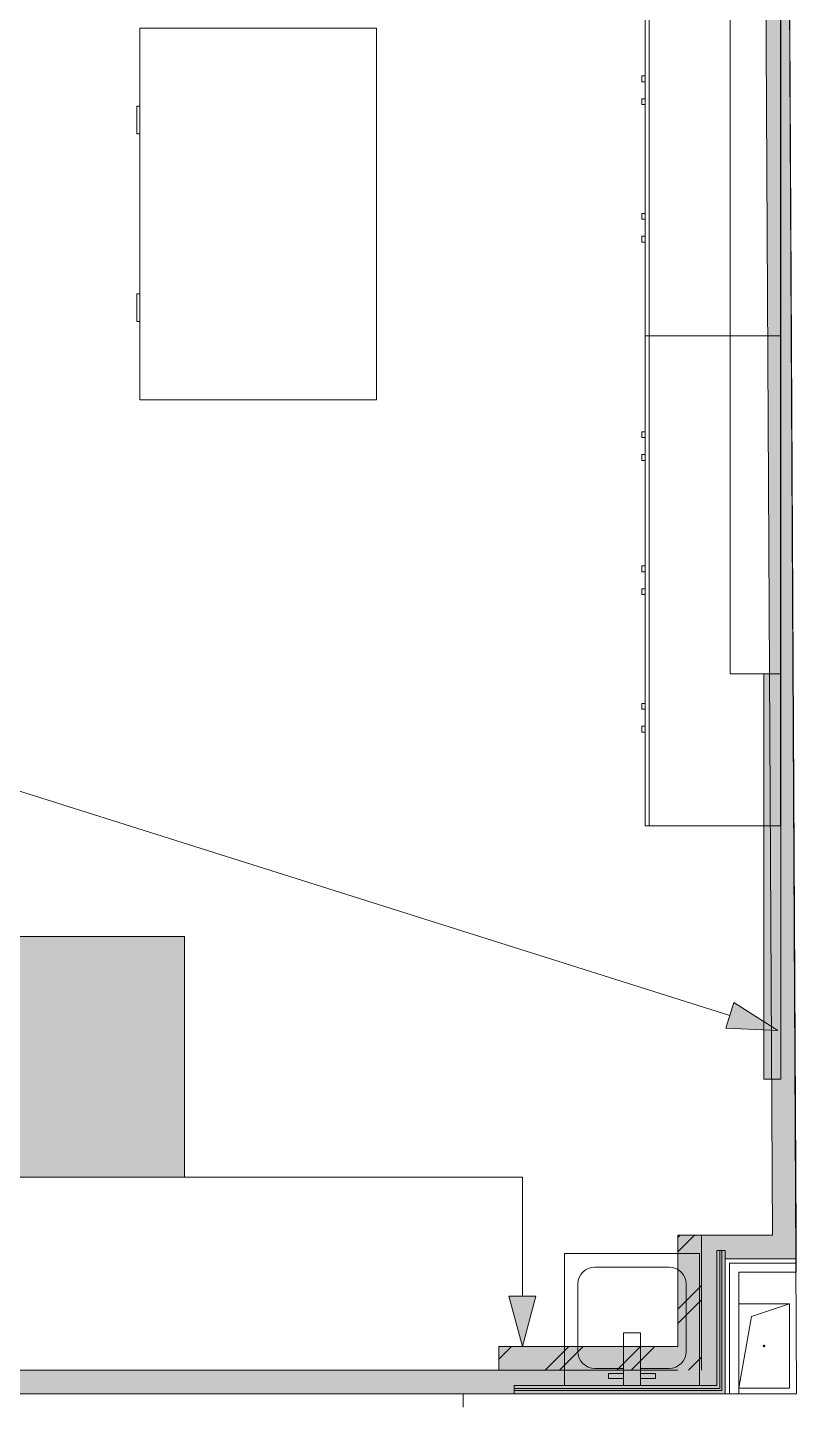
# Model space of a CAD drawing. Header units: millimetres. Extents: x 0 to 1189, y 0 to 841.
# Drawn here: x 307.79 to 330.54, y 656.27 to 696.99 of the extents above; entities that cross this region are included whole.
import ezdxf

# ---------------------------------------------------------------- set-up
doc = ezdxf.new("R2010")
doc.units = ezdxf.units.MM

msp = doc.modelspace()

# ---------------------------------------------------------------- hatches: boundary and pattern name
at = {"true_color": 0xf1d696}
h = msp.add_hatch(color=41, dxfattribs=at)
h.dxf.hatch_style = 2
h.paths.add_polyline_path([(329.556503, 713.15886), (330.256505, 713.15786), (330.531505, 661.251781), (329.831504, 661.251781)])
at = {"true_color": 0x999999}
h = msp.add_hatch(color=253, dxfattribs=at)
h.dxf.hatch_style = 2
h.paths.add_polyline_path([(330.078504, 665.865788), (329.578504, 665.865788), (329.578504, 677.865806), (330.078504, 677.865806)])
at = {"true_color": 0xffffff}
h = msp.add_hatch(color=7, dxfattribs=at)
h.dxf.hatch_style = 2
h.paths.add_polyline_path([(280.891429, 670.084794), (312.434477, 670.084794), (312.434477, 662.966784), (280.891429, 662.966784)])
at = {"true_color": 0x0077b0}
h = msp.add_hatch(color=144, dxfattribs=at)
h.dxf.hatch_style = 2
h.paths.add_polyline_path([(308.190349, 668.183206), (308.190349, 670.000562), (308.215636, 670.076975), (308.291773, 670.102537), (308.36791, 670.076975), (308.393197, 670.000562), (308.393197, 669.295007), (309.200176, 669.295007), (309.200176, 670.000562), (309.225738, 670.076975), (309.302151, 670.102537), (309.375876, 670.076975), (309.400818, 670.000562), (309.400818, 668.183206), (309.375876, 668.108447), (309.302151, 668.084538), (309.225738, 668.108447), (309.200176, 668.183206), (309.200176, 669.09216), (308.393197, 669.09216), (308.393197, 668.183206), (308.36791, 668.108447), (308.291773, 668.084538), (308.215636, 668.108447)])
h = msp.add_hatch(color=144, dxfattribs=at)
h.dxf.hatch_style = 2
h.paths.add_polyline_path([(312.013135, 669.904651), (311.428846, 669.904651), (311.428846, 669.792203), (311.404248, 669.718202), (311.332935, 669.692984), (311.254387, 669.718547), (311.228755, 669.794959), (311.231511, 670.006626), (311.256798, 670.082762), (311.332935, 670.108049), (312.140465, 670.108049), (312.214328, 670.083107), (312.241889, 670.009382), (312.236377, 669.984026), (311.832887, 668.166118), (311.800572, 668.107689), (311.736425, 668.087294), (311.660495, 668.112788), (311.635001, 668.188718), (311.635001, 668.211318)])
h = msp.add_hatch(color=144, dxfattribs=at)
h.dxf.hatch_style = 2
h.paths.add_polyline_path([(310.714057, 668.586695), (309.907077, 668.586695), (309.830941, 668.612258), (309.805654, 668.68867), (309.830941, 668.764807), (309.907077, 668.790094), (310.714057, 668.790094), (310.790193, 668.764807), (310.81548, 668.68867), (310.790193, 668.612258)])
h = msp.add_hatch(color=144, dxfattribs=at)
h.dxf.hatch_style = 2
h.paths.add_polyline_path([(329.995504, 667.30479), (328.451502, 667.37279), (328.691502, 668.135791)])
h = msp.add_hatch(color=144, dxfattribs=at)
h.paths.add_polyline_path([(308.495085, 666.706671), (308.378158, 666.685242), (308.280662, 666.619579), (308.214516, 666.521669), (308.193019, 666.405156), (308.193019, 666.303181), (308.797151, 666.303181), (308.797151, 666.405156), (308.775653, 666.521669), (308.709508, 666.619579), (308.612011, 666.685242)])
h.paths.add_polyline_path([(308.193019, 666.100334), (308.193019, 665.899691), (308.207902, 665.82259), (308.25255, 665.755824), (308.317525, 665.711451), (308.393661, 665.696844), (308.898574, 665.696844), (308.974711, 665.671282), (308.999998, 665.594869), (308.974711, 665.520111), (308.898574, 665.496202), (308.393661, 665.496202), (308.237323, 665.524521), (308.108683, 665.611957), (308.019662, 665.741975), (307.990172, 665.899691), (307.990172, 666.4024), (307.999206, 666.504039), (308.026483, 666.597461), (308.07226, 666.682925), (308.136795, 666.76069), (308.214559, 666.825225), (308.300024, 666.871002), (308.393446, 666.898278), (308.495085, 666.907313), (308.690146, 666.871346), (308.853375, 666.763446), (308.91791, 666.685681), (308.963687, 666.600217), (308.990963, 666.506795), (308.999998, 666.405156), (308.999998, 666.100334)])
h = msp.add_hatch(color=144, dxfattribs=at)
h.dxf.hatch_style = 2
h.paths.add_polyline_path([(310.01091, 665.998359), (309.60742, 666.517604), (309.60742, 665.594869), (309.582133, 665.520111), (309.505997, 665.496202), (309.42986, 665.520111), (309.404573, 665.594869), (309.404573, 666.808645), (309.42986, 666.88237), (309.505997, 666.907313), (309.556708, 666.892086), (309.60742, 666.845026), (310.01091, 666.325781), (310.414399, 666.845026), (310.465387, 666.892086), (310.516374, 666.907313), (310.590099, 666.88237), (310.615042, 666.808645), (310.615042, 665.594869), (310.590099, 665.520111), (310.516374, 665.496202), (310.439962, 665.520111), (310.414399, 665.594869), (310.414399, 666.517604)])
h = msp.add_hatch(color=144, dxfattribs=at)
h.paths.add_polyline_path([(311.826425, 666.703915), (311.422935, 666.703915), (311.344387, 666.689652), (311.279068, 666.647691), (311.236831, 666.581958), (311.222293, 666.503823), (311.222293, 665.899691), (311.237175, 665.82259), (311.281824, 665.755824), (311.346798, 665.711451), (311.422935, 665.696844), (311.625782, 665.696844), (311.702952, 665.711451), (311.766893, 665.755824), (311.811542, 665.821557), (311.826425, 665.899691)])
h.paths.add_polyline_path([(312.229914, 665.594869), (312.204972, 665.520111), (312.131247, 665.496202), (312.001642, 665.521833), (311.899736, 665.600382), (311.774541, 665.521833), (311.625782, 665.496202), (311.422935, 665.496202), (311.266597, 665.524521), (311.137957, 665.611957), (311.048935, 665.741975), (311.019445, 665.899691), (311.019445, 666.503823), (311.048935, 666.660506), (311.137957, 666.791558), (311.266597, 666.877961), (311.422935, 666.907313), (311.927848, 666.907313), (312.003985, 666.88237), (312.029272, 666.808645), (312.029272, 665.798268), (312.054834, 665.722131), (312.131247, 665.696844), (312.204972, 665.671282)])
h = msp.add_hatch(color=144, dxfattribs=at)
h.paths.add_polyline_path([(307.736675, 664.314304), (307.434058, 664.314304), (307.375284, 664.303417), (307.326019, 664.27186), (307.294462, 664.222595), (307.283576, 664.163822), (307.283576, 663.710723), (307.294738, 663.652776), (307.328224, 663.602685), (307.377214, 663.569681), (307.434058, 663.558587), (307.586193, 663.558587), (307.643864, 663.569681), (307.692026, 663.602685), (307.725513, 663.65195), (307.736675, 663.710723)])
h.paths.add_polyline_path([(308.039292, 663.481969), (308.020551, 663.42602), (307.965429, 663.408106), (307.868071, 663.427398), (307.791796, 663.486378), (307.697676, 663.427398), (307.586193, 663.408106), (307.434058, 663.408106), (307.316787, 663.429259), (307.220186, 663.494646), (307.153489, 663.592556), (307.13144, 663.710723), (307.13144, 664.163822), (307.153489, 664.281162), (307.220186, 664.379898), (307.316787, 664.444459), (307.434058, 664.466439), (307.812742, 664.466439), (307.869793, 664.447698), (307.88881, 664.392576), (307.88881, 663.634655), (307.907896, 663.577604), (307.965429, 663.558587), (308.020551, 663.539502)])
h = msp.add_hatch(color=144, dxfattribs=at)
h.dxf.hatch_style = 2
h.paths.add_polyline_path([(308.494755, 663.861205), (308.494755, 663.481969), (308.475738, 663.42602), (308.418688, 663.408106), (308.361637, 663.42602), (308.34262, 663.481969), (308.34262, 664.392576), (308.361637, 664.447698), (308.418688, 664.466439), (308.475738, 664.447698), (308.494755, 664.392576), (308.494755, 664.01334), (308.947854, 664.01334), (308.947854, 664.392576), (308.966871, 664.447698), (309.023922, 664.466439), (309.080973, 664.447698), (309.09999, 664.392576), (309.09999, 663.481969), (309.080973, 663.42602), (309.023922, 663.408106), (308.966871, 663.42602), (308.947854, 663.481969), (308.947854, 663.861205)])
h = msp.add_hatch(color=144, dxfattribs=at)
h.dxf.hatch_style = 2
h.paths.add_polyline_path([(310.160816, 664.392576), (310.160816, 663.481969), (310.141799, 663.42602), (310.084748, 663.408106), (309.706063, 663.408106), (309.588792, 663.429259), (309.492192, 663.494646), (309.425495, 663.592556), (309.403446, 663.710723), (309.403446, 664.392576), (309.422463, 664.447698), (309.479514, 664.466439), (309.536565, 664.447698), (309.555582, 664.392576), (309.555582, 663.710723), (309.566744, 663.652776), (309.60023, 663.602685), (309.649219, 663.569681), (309.706063, 663.558587), (310.008681, 663.558587), (310.008681, 664.392576), (310.027697, 664.447698), (310.084748, 664.466439), (310.141799, 664.447698)])
h = msp.add_hatch(color=144, dxfattribs=at)
h.paths.add_polyline_path([(310.732714, 663.86341), (310.627019, 663.895449), (310.54034, 663.962628), (310.483289, 664.05537), (310.464272, 664.163822), (310.486321, 664.281162), (310.553018, 664.379898), (310.649619, 664.444459), (310.76689, 664.466439), (311.145574, 664.466439), (311.202625, 664.447698), (311.221642, 664.392576), (311.221642, 663.481969), (311.202625, 663.42602), (311.145574, 663.408106), (311.088524, 663.42602), (311.069507, 663.481969), (311.069507, 663.861205), (310.91682, 663.861205), (310.601525, 663.437871), (310.57424, 663.414927), (310.54034, 663.408106), (310.483289, 663.42602), (310.464272, 663.481969), (310.479155, 663.528822)])
h.paths.add_polyline_path([(310.616408, 664.163822), (310.62757, 664.105875), (310.661056, 664.055784), (310.710046, 664.022297), (310.76689, 664.011135), (311.069507, 664.011135), (311.069507, 664.314304), (310.76689, 664.314304), (310.708116, 664.303417), (310.658851, 664.27186), (310.627294, 664.222595)])
h = msp.add_hatch(color=144, dxfattribs=at)
h.dxf.hatch_style = 2
h.paths.add_polyline_path([(311.994734, 663.937272), (312.26979, 663.524412), (312.282468, 663.481969), (312.263451, 663.42602), (312.206401, 663.408106), (312.143011, 663.440076), (311.903784, 663.799469), (311.664556, 663.440076), (311.601166, 663.408106), (311.54825, 663.429052), (311.525099, 663.481969), (311.537777, 663.524412), (311.812833, 663.937272), (311.537777, 664.347928), (311.525099, 664.392576), (311.544116, 664.447698), (311.601166, 664.466439), (311.664556, 664.434469), (311.903784, 664.075076), (312.143011, 664.434469), (312.206401, 664.466439), (312.263451, 664.448525), (312.282468, 664.392576), (312.26979, 664.347928)])
at = {"true_color": 0xfd8379}
h = msp.add_hatch(color=11, dxfattribs=at)
h.dxf.hatch_style = 2
h.paths.add_polyline_path([(327.0355, 661.251781), (327.735501, 661.251781), (327.735501, 657.256775), (327.0355, 657.256775)])
at = {"true_color": 0xf1d696}
h = msp.add_hatch(color=41, dxfattribs=at)
h.dxf.hatch_style = 2
h.paths.add_polyline_path([(327.735501, 661.251781), (328.435502, 661.251781), (328.435502, 660.55178)])
h = msp.add_hatch(color=41, dxfattribs=at)
h.dxf.hatch_style = 2
h.paths.add_polyline_path([(327.735501, 660.55178), (327.735501, 661.251781), (328.435502, 660.55178)])
h = msp.add_hatch(color=41, dxfattribs=at)
h.dxf.hatch_style = 2
h.paths.add_polyline_path([(329.831504, 661.251781), (329.835504, 660.55178), (328.435502, 660.55178), (328.435502, 661.251781)])
h = msp.add_hatch(color=41, dxfattribs=at)
h.dxf.hatch_style = 2
h.paths.add_polyline_path([(329.831504, 661.251781), (330.531505, 661.251781), (330.535505, 660.55178)])
h = msp.add_hatch(color=41, dxfattribs=at)
h.dxf.hatch_style = 2
h.paths.add_polyline_path([(330.535505, 660.55178), (329.835504, 660.55178), (329.831504, 661.251781)])
h = msp.add_hatch(color=41, dxfattribs=at)
h.dxf.hatch_style = 2
h.paths.add_polyline_path([(327.735501, 660.55178), (328.435502, 660.55178), (328.435502, 657.256775), (327.735501, 657.256775)])
at = {"true_color": 0x0077b0}
h = msp.add_hatch(color=144, dxfattribs=at)
h.dxf.hatch_style = 2
h.paths.add_polyline_path([(322.434493, 657.956776), (322.034492, 659.449778), (322.834493, 659.449778)])
at = {"true_color": 0xfd8379}
h = msp.add_hatch(color=11, dxfattribs=at)
h.dxf.hatch_style = 2
h.paths.add_polyline_path([(327.0355, 657.956776), (327.0355, 657.256775), (321.735492, 657.256775), (321.735492, 657.956776)])
at = {"true_color": 0xf1d696}
h = msp.add_hatch(color=41, dxfattribs=at)
h.dxf.hatch_style = 2
h.paths.add_polyline_path([(327.735501, 657.256775), (327.735501, 656.556774), (250.194382, 656.556774), (250.194382, 657.256775)])
h = msp.add_hatch(color=41, dxfattribs=at)
h.dxf.hatch_style = 2
h.paths.add_polyline_path([(327.735501, 657.256775), (328.435502, 657.256775), (328.435502, 656.556774)])
h = msp.add_hatch(color=41, dxfattribs=at)
h.dxf.hatch_style = 2
h.paths.add_polyline_path([(327.735501, 656.556774), (327.735501, 657.256775), (328.435502, 656.556774)])

# ---------------------------------------------------------------- linework, layer by layer
at = {"color": 7, "lineweight": 0}
for points in [[(330.243505, 715.615864), (330.543505, 656.556774)], [(330.531505, 661.251781), (330.253505, 713.857861)], [(329.556503, 713.15886), (329.831504, 661.251781)], [(327.0355, 660.76078), (327.5265, 661.251781)], [(327.0355, 661.184781), (327.1025, 661.251781)], [(327.0355, 661.251781), (327.0355, 657.956776)], [(327.735501, 661.251781), (327.0355, 661.251781)], [(327.735501, 657.256775), (327.735501, 661.251781)], [(327.735501, 661.251781), (328.435502, 661.251781)], [(327.735501, 661.251781), (327.735501, 657.256775)], [(329.831504, 661.251781), (328.435502, 661.251781)], [(330.535505, 660.55178), (330.531505, 661.251781)], [(323.676495, 660.70678), (323.676495, 656.806774)], [(327.676501, 660.70678), (323.676495, 660.70678)], [(323.676495, 660.70678), (327.676501, 660.70678)], [(323.676495, 656.806774), (323.676495, 660.70678)], [(327.676501, 656.806774), (327.676501, 660.70678)], [(327.676501, 660.70678), (327.676501, 656.806774)], [(328.185501, 660.80178), (328.185501, 656.806774)], [(328.435502, 660.80178), (328.185501, 660.80178)], [(328.275502, 656.716774), (328.275502, 660.80178)], [(328.335502, 656.656774), (328.335502, 660.80178)], [(328.435502, 656.556774), (328.435502, 660.80178)], [(330.535505, 660.55178), (328.435502, 660.55178)], [(328.435502, 657.256775), (328.435502, 660.55178)], [(328.435502, 660.55178), (330.535505, 660.55178)], [(330.535505, 660.151779), (330.535505, 660.55178)], [(324.076495, 659.806779), (324.086659, 659.907505), (324.115808, 660.001342), (324.161925, 660.086271), (324.222995, 660.160279), (324.297003, 660.22135), (324.381933, 660.267467), (324.475769, 660.296615), (324.576496, 660.306779)], [(324.576496, 660.306779), (326.776499, 660.306779)], [(326.776499, 660.306779), (326.877226, 660.296615), (326.971062, 660.267467), (327.055992, 660.22135), (327.13, 660.160279), (327.19107, 660.086271), (327.237187, 660.001342), (327.266336, 659.907505), (327.2765, 659.806779)], [(328.565502, 660.42178), (328.565502, 656.556774)], [(330.535505, 660.42178), (328.565502, 660.42178)], [(328.835502, 656.556774), (328.835502, 660.151779)], [(328.835502, 660.151779), (330.535505, 660.151779)], [(324.076495, 657.806776), (324.076495, 659.806779)], [(327.0355, 659.063778), (327.735501, 659.763779)], [(327.2765, 659.806779), (327.2765, 657.806776)], [(327.0355, 658.639777), (327.735501, 659.339778)], [(328.835502, 659.221778), (330.335505, 659.221778)], [(330.335505, 659.221778), (328.835502, 659.221778)], [(328.835502, 656.721774), (329.210503, 658.846777)], [(329.210503, 658.846777), (330.335505, 659.221778)], [(330.335505, 659.221778), (330.335505, 656.721774)], [(330.335505, 656.721774), (330.335505, 659.221778)], [(325.426497, 658.356777), (325.426497, 656.806774)], [(325.926498, 658.356777), (325.426497, 658.356777)], [(325.926498, 656.806774), (325.926498, 658.356777)], [(321.735492, 657.581775), (322.110492, 657.956776)], [(327.0355, 657.956776), (321.735492, 657.956776)], [(321.735492, 657.956776), (321.735492, 657.256775)], [(323.107494, 657.256775), (323.807495, 657.956776)], [(323.531494, 657.256775), (324.231495, 657.956776)], [(324.576496, 657.306775), (324.475769, 657.316939), (324.381933, 657.346087), (324.297003, 657.392205), (324.222995, 657.453275), (324.161925, 657.527283), (324.115808, 657.612213), (324.086659, 657.706049), (324.076495, 657.806776)], [(325.228497, 657.256775), (325.928498, 657.956776)], [(325.653498, 657.256775), (326.353499, 657.956776)], [(327.2765, 657.806776), (327.266336, 657.706049), (327.237187, 657.612213), (327.19107, 657.527283), (327.13, 657.453275), (327.055992, 657.392205), (326.971062, 657.346087), (326.877226, 657.316939), (326.776499, 657.306775)], [(327.3505, 657.256775), (327.735501, 657.642775)], [(329.560503, 657.971776), (329.585504, 657.996776), (329.610504, 657.971776)], [(329.610504, 657.971776), (329.585504, 657.946776), (329.560503, 657.971776)], [(329.561503, 657.978776), (329.585504, 657.996776), (329.598504, 657.993776)], [(329.585504, 657.946776), (329.561503, 657.965776)], [(329.610504, 657.971776), (329.598504, 657.950776)], [(327.0355, 657.256775), (250.194382, 657.256775)], [(321.735492, 657.256775), (327.0355, 657.256775)], [(325.426497, 657.306775), (324.576496, 657.306775)], [(326.776499, 657.306775), (325.926498, 657.306775)], [(328.435502, 656.556774), (328.435502, 657.256775)], [(328.185501, 656.806774), (322.185492, 656.806774)], [(322.185492, 656.806774), (322.185492, 656.556774)], [(324.976496, 657.156775), (324.976496, 657.006774)], [(325.426497, 657.156775), (324.976496, 657.156775)], [(324.976496, 657.006774), (325.426497, 657.006774)], [(325.926498, 657.156775), (326.376499, 657.156775)], [(326.376499, 657.006774), (325.926498, 657.006774)], [(326.376499, 657.156775), (326.376499, 657.006774)], [(250.194382, 656.556774), (328.435502, 656.556774)], [(330.543505, 656.556774), (320.67649, 656.556774)], [(320.67649, 656.556774), (320.67649, 656.156773)], [(322.185492, 656.716774), (328.275502, 656.716774)], [(322.185492, 656.656774), (328.335502, 656.656774)], [(330.335505, 656.721774), (328.835502, 656.721774)], [(328.835502, 656.721774), (330.335505, 656.721774)]]:
    msp.add_lwpolyline(points, dxfattribs=at)
at = {"color": 253, "lineweight": 0, "true_color": 0x999999}
for points in [[(326.068498, 702.365844), (326.068498, 687.865822)], [(326.188498, 702.365844), (326.188498, 687.865822)], [(330.068504, 687.865822), (330.068504, 702.365844)], [(328.578502, 677.865806), (328.578502, 697.865837)], [(330.078504, 697.865837), (330.078504, 677.865806)], [(311.114475, 685.974819), (311.114475, 696.974836)], [(311.114475, 696.974836), (318.114486, 696.974836)], [(318.114486, 696.974836), (318.114486, 685.974819)], [(326.068498, 695.557833), (325.966498, 695.557833)], [(325.966498, 695.557833), (325.966498, 695.383833)], [(326.068498, 695.383833), (326.068498, 695.557833)], [(325.966498, 695.383833), (326.068498, 695.383833)], [(326.068498, 694.880832), (325.966498, 694.880832)], [(325.966498, 694.880832), (325.966498, 694.706832)], [(325.966498, 694.706832), (326.068498, 694.706832)], [(326.068498, 694.706832), (326.068498, 694.880832)], [(311.024475, 693.842831), (311.024475, 694.660832)], [(311.024475, 694.660832), (311.114475, 694.660832)], [(311.114475, 693.842831), (311.024475, 693.842831)], [(326.068498, 691.486827), (325.966498, 691.486827)], [(325.966498, 691.486827), (325.966498, 691.313827)], [(326.068498, 691.313827), (326.068498, 691.486827)], [(325.966498, 691.313827), (326.068498, 691.313827)], [(326.068498, 690.810826), (325.966498, 690.810826)], [(325.966498, 690.810826), (325.966498, 690.636826)], [(325.966498, 690.636826), (326.068498, 690.636826)], [(326.068498, 690.636826), (326.068498, 690.810826)], [(311.114475, 689.107823), (311.024475, 689.107823)], [(311.024475, 689.107823), (311.024475, 688.289822)], [(311.024475, 688.289822), (311.114475, 688.289822)], [(326.068498, 687.865822), (330.068504, 687.865822)], [(330.068504, 687.865822), (326.068498, 687.865822)], [(326.068498, 687.865822), (326.068498, 673.365799)], [(326.188498, 687.865822), (326.188498, 673.365799)], [(330.068504, 673.365799), (330.068504, 687.865822)], [(318.114486, 685.974819), (311.114475, 685.974819)], [(326.068498, 685.026817), (325.966498, 685.026817)], [(325.966498, 685.026817), (325.966498, 684.852817)], [(326.068498, 684.852817), (326.068498, 685.026817)], [(325.966498, 684.852817), (326.068498, 684.852817)], [(326.068498, 684.349816), (325.966498, 684.349816)], [(325.966498, 684.349816), (325.966498, 684.175816)], [(325.966498, 684.175816), (326.068498, 684.175816)], [(326.068498, 684.175816), (326.068498, 684.349816)], [(326.068498, 681.057811), (325.966498, 681.057811)], [(325.966498, 681.057811), (325.966498, 680.883811)], [(325.966498, 680.883811), (326.068498, 680.883811)], [(326.068498, 680.883811), (326.068498, 681.057811)], [(326.068498, 680.38081), (325.966498, 680.38081)], [(325.966498, 680.38081), (325.966498, 680.20681)], [(325.966498, 680.20681), (326.068498, 680.20681)], [(326.068498, 680.20681), (326.068498, 680.38081)], [(330.078504, 677.865806), (328.578502, 677.865806)], [(329.578504, 665.865788), (329.578504, 677.865806)], [(329.578504, 677.865806), (330.078504, 677.865806)], [(330.078504, 677.865806), (330.078504, 665.865788)], [(326.068498, 676.986805), (325.966498, 676.986805)], [(325.966498, 676.986805), (325.966498, 676.813805)], [(325.966498, 676.813805), (326.068498, 676.813805)], [(326.068498, 676.813805), (326.068498, 676.986805)], [(326.068498, 676.310804), (325.966498, 676.310804)], [(325.966498, 676.310804), (325.966498, 676.136804)], [(325.966498, 676.136804), (326.068498, 676.136804)], [(326.068498, 676.136804), (326.068498, 676.310804)], [(326.068498, 673.365799), (330.068504, 673.365799)], [(330.078504, 665.865788), (329.578504, 665.865788)]]:
    msp.add_lwpolyline(points, dxfattribs=at)
at = {"color": 144, "lineweight": 0, "true_color": 0x0077b0}
for points in [[(328.571502, 667.754791), (283.879434, 681.865812)], [(280.891429, 670.084794), (312.434477, 670.084794)], [(312.434477, 670.084794), (312.434477, 662.966784)], [(328.451502, 667.37279), (328.691502, 668.135791)], [(329.995504, 667.30479), (328.691502, 668.135791)], [(329.995504, 667.30479), (328.451502, 667.37279)], [(312.434477, 662.966784), (280.891429, 662.966784)], [(322.434493, 662.966784), (312.434477, 662.966784)], [(322.434493, 659.449778), (322.434493, 662.966784)], [(322.034492, 659.449778), (322.834493, 659.449778)], [(322.434493, 657.956776), (322.034492, 659.449778)], [(322.434493, 657.956776), (322.834493, 659.449778)]]:
    msp.add_lwpolyline(points, dxfattribs=at)

doc.saveas('drawing.dxf')
